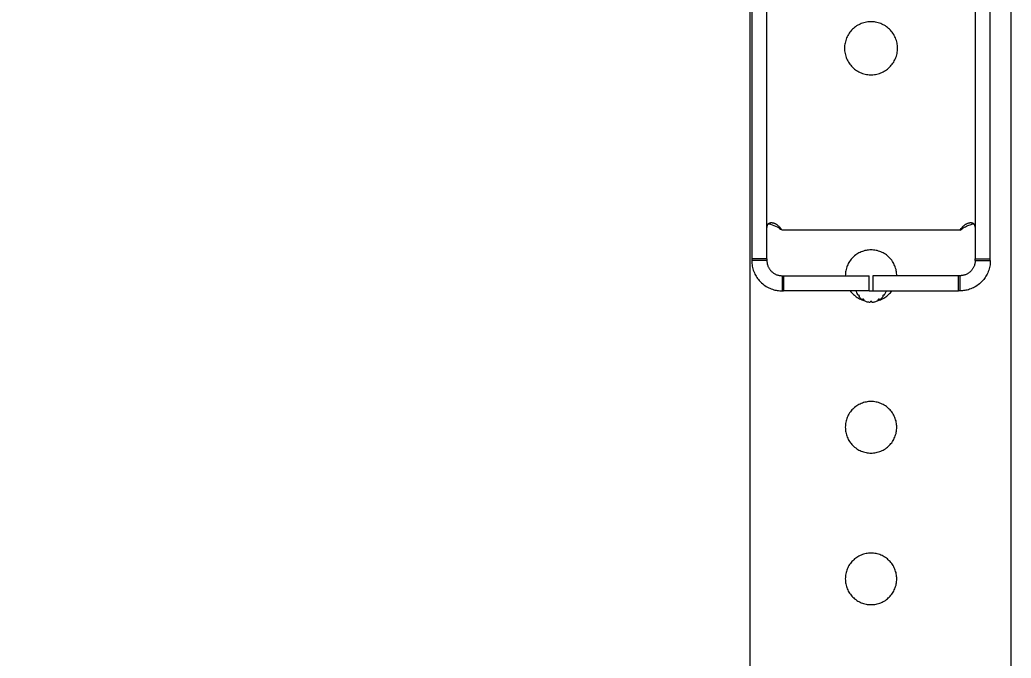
# Model space of a CAD drawing. Header units: millimetres. Extents: x -999 to 4635, y -962 to 3668.
# Drawn here: x 790.1 to 921, y 1614.5 to 1698.7 of the extents above; entities that cross this region are included whole.
import ezdxf

# ---------------------------------------------------------------- set-up
doc = ezdxf.new("R2010")
doc.units = ezdxf.units.MM
doc.layers.add('GORUNEN', color=7, linetype='Continuous', lineweight=9)
doc.layers.add('OLCU', color=4, linetype='Continuous', lineweight=9)
doc.styles.add('PI3D', font='arial.ttf')
doc.dimstyles.new('PF_MM', dxfattribs={"dimtxt": 40, "dimasz": 32, "dimexe": 24, "dimexo": 20, "dimgap": 14, "dimtad": 1, "dimdec": 1, "dimtxsty": 'PI3D', "dimcen": 2.5, "dimclrd": 4, "dimclre": 4, "dimclrt": 3, "dimazin": 3, "dimtfac": 1, "dimtmove": 0, "dimatfit": 3})

msp = doc.modelspace()

# ---------------------------------------------------------------- linework, layer by layer
at = {"layer": 'GORUNEN'}
for points in [[(886.5, 2515), (886.5, 35)], [(921, 330), (921, 2515)], [(921, 1485), (921, 1795)], [(886.75, 1763), (886.75, 1667.21)], [(888.75, 1667.21), (888.75, 1763)], [(916.25, 1763), (916.25, 1667.21)], [(918.25, 1667.21), (918.25, 1763)], [(906, 1695), (906, 1695.17), (905.98, 1695.35), (905.96, 1695.52), (905.93, 1695.69), (905.89, 1695.86), (905.85, 1696.03), (905.79, 1696.2), (905.73, 1696.36), (905.65, 1696.52), (905.57, 1696.67), (905.49, 1696.83), (905.39, 1696.97), (905.29, 1697.11), (905.18, 1697.25), (905.07, 1697.38), (904.94, 1697.51), (904.82, 1697.62), (904.68, 1697.74), (904.54, 1697.84), (904.4, 1697.94), (904.25, 1698.03), (904.1, 1698.11), (903.94, 1698.19), (903.78, 1698.26), (903.62, 1698.32), (903.45, 1698.37), (903.28, 1698.41), (903.11, 1698.45), (902.94, 1698.47), (902.76, 1698.49), (902.59, 1698.5), (902.41, 1698.5), (902.24, 1698.49), (902.07, 1698.47), (901.89, 1698.45), (901.72, 1698.41), (901.55, 1698.37), (901.39, 1698.32), (901.22, 1698.26), (901.06, 1698.19), (900.9, 1698.11), (900.75, 1698.03), (900.6, 1697.94), (900.46, 1697.84), (900.32, 1697.74), (900.19, 1697.62), (900.06, 1697.51), (899.94, 1697.38), (899.82, 1697.25), (899.71, 1697.11), (899.61, 1696.97), (899.51, 1696.83), (899.43, 1696.67), (899.35, 1696.52), (899.28, 1696.36), (899.21, 1696.2), (899.16, 1696.03), (899.11, 1695.86), (899.07, 1695.69), (899.04, 1695.52), (899.02, 1695.35), (899.01, 1695.17), (899, 1695)], [(899, 1695), (899.01, 1694.83), (899.02, 1694.65), (899.04, 1694.48), (899.07, 1694.31), (899.11, 1694.14), (899.16, 1693.97), (899.21, 1693.8), (899.28, 1693.64), (899.35, 1693.48), (899.43, 1693.33), (899.51, 1693.17), (899.61, 1693.03), (899.71, 1692.89), (899.82, 1692.75), (899.94, 1692.62), (900.06, 1692.49), (900.19, 1692.38), (900.32, 1692.26), (900.46, 1692.16), (900.6, 1692.06), (900.75, 1691.97), (900.9, 1691.89), (901.06, 1691.81), (901.22, 1691.74), (901.39, 1691.68), (901.55, 1691.63), (901.72, 1691.59), (901.89, 1691.55), (902.07, 1691.53), (902.24, 1691.51), (902.41, 1691.5), (902.59, 1691.5), (902.76, 1691.51), (902.94, 1691.53), (903.11, 1691.55), (903.28, 1691.59), (903.45, 1691.63), (903.62, 1691.68), (903.78, 1691.74), (903.94, 1691.81), (904.1, 1691.89), (904.25, 1691.97), (904.4, 1692.06), (904.54, 1692.16), (904.68, 1692.26), (904.82, 1692.38), (904.94, 1692.49), (905.07, 1692.62), (905.18, 1692.75), (905.29, 1692.89), (905.39, 1693.03), (905.49, 1693.17), (905.57, 1693.33), (905.65, 1693.48), (905.73, 1693.64), (905.79, 1693.8), (905.85, 1693.97), (905.89, 1694.14), (905.93, 1694.31), (905.96, 1694.48), (905.98, 1694.65), (906, 1694.83), (906, 1695)], [(888.75, 1671), (888.75, 1671.17), (888.76, 1671.3), (888.77, 1671.39), (888.78, 1671.47), (888.8, 1671.53), (888.81, 1671.58), (888.82, 1671.62), (888.84, 1671.66), (888.85, 1671.69), (888.86, 1671.72), (888.88, 1671.74), (888.89, 1671.77), (888.9, 1671.79), (888.92, 1671.81), (888.93, 1671.82), (888.94, 1671.84), (888.96, 1671.86), (888.97, 1671.87), (888.99, 1671.88), (889.01, 1671.9), (889.02, 1671.91), (889.04, 1671.92), (889.06, 1671.93), (889.08, 1671.94), (889.09, 1671.95), (889.11, 1671.96), (889.13, 1671.97), (889.15, 1671.97), (889.17, 1671.98), (889.2, 1671.99), (889.22, 1671.99), (889.24, 1671.99), (889.26, 1672), (889.29, 1672), (889.31, 1672), (889.32, 1672), (889.34, 1672)], [(888.96, 1671.86), (889.21, 1671.79), (889.46, 1671.71), (889.69, 1671.62), (889.89, 1671.53), (890.09, 1671.43), (890.27, 1671.34), (890.42, 1671.24), (890.57, 1671.14), (890.66, 1671.07), (890.75, 1671)], [(889.34, 1672), (889.37, 1672), (889.41, 1672), (889.45, 1671.99), (889.49, 1671.99), (889.53, 1671.98), (889.57, 1671.97), (889.61, 1671.96), (889.66, 1671.94), (889.7, 1671.93), (889.74, 1671.91), (889.79, 1671.89), (889.83, 1671.87), (889.88, 1671.85), (889.92, 1671.83), (889.97, 1671.8), (890.01, 1671.77), (890.06, 1671.74), (890.1, 1671.71), (890.15, 1671.68), (890.2, 1671.64), (890.26, 1671.59), (890.33, 1671.53), (890.39, 1671.46), (890.46, 1671.39), (890.52, 1671.32), (890.59, 1671.24), (890.65, 1671.16), (890.7, 1671.08), (890.75, 1671)], [(914.25, 1671), (914.32, 1671.11), (914.39, 1671.21), (914.47, 1671.31), (914.55, 1671.4), (914.63, 1671.48), (914.71, 1671.56), (914.79, 1671.63), (914.87, 1671.69), (914.93, 1671.74), (915, 1671.78), (915.07, 1671.82), (915.13, 1671.85), (915.2, 1671.88), (915.26, 1671.91), (915.32, 1671.94), (915.39, 1671.96), (915.44, 1671.97), (915.49, 1671.98), (915.54, 1671.99), (915.58, 1672), (915.62, 1672), (915.64, 1672), (915.67, 1672)], [(914.25, 1671), (914.38, 1671.1), (914.52, 1671.2), (914.66, 1671.29), (914.81, 1671.38), (914.96, 1671.46), (915.11, 1671.53), (915.27, 1671.6), (915.42, 1671.66), (915.58, 1671.72), (915.73, 1671.77), (915.89, 1671.82), (916.04, 1671.86)], [(915.67, 1672), (915.7, 1672), (915.73, 1672), (915.76, 1671.99), (915.79, 1671.99), (915.81, 1671.98), (915.84, 1671.98), (915.86, 1671.97), (915.88, 1671.96), (915.9, 1671.95), (915.92, 1671.95), (915.94, 1671.94), (915.96, 1671.93), (915.97, 1671.92), (915.99, 1671.9), (916.01, 1671.89), (916.02, 1671.88), (916.04, 1671.86), (916.05, 1671.85), (916.07, 1671.83), (916.08, 1671.82), (916.09, 1671.8), (916.1, 1671.78), (916.12, 1671.76), (916.13, 1671.74), (916.14, 1671.72), (916.15, 1671.7), (916.16, 1671.68), (916.17, 1671.65), (916.18, 1671.63), (916.18, 1671.61), (916.19, 1671.58), (916.2, 1671.54), (916.21, 1671.5), (916.22, 1671.46), (916.23, 1671.41), (916.24, 1671.35), (916.24, 1671.27), (916.25, 1671.19), (916.25, 1671.1), (916.25, 1671)], [(914.25, 1671), (890.75, 1671)], [(902.5, 1668.4), (902.33, 1668.4), (902.17, 1668.38), (902, 1668.36), (901.84, 1668.33), (901.68, 1668.3), (901.51, 1668.25), (901.36, 1668.2), (901.2, 1668.14), (901.05, 1668.07), (900.9, 1668), (900.75, 1667.92), (900.61, 1667.83), (900.48, 1667.73), (900.34, 1667.63), (900.22, 1667.52), (900.1, 1667.4), (899.98, 1667.28), (899.87, 1667.16), (899.77, 1667.03), (899.67, 1666.89), (899.58, 1666.75), (899.5, 1666.6), (899.43, 1666.45), (899.36, 1666.3), (899.3, 1666.15), (899.25, 1665.99), (899.2, 1665.83), (899.17, 1665.66), (899.14, 1665.5), (899.12, 1665.33), (899.11, 1665.17), (899.1, 1665)], [(905.9, 1665), (905.9, 1665.17), (905.88, 1665.33), (905.86, 1665.5), (905.84, 1665.66), (905.8, 1665.83), (905.75, 1665.99), (905.7, 1666.15), (905.64, 1666.3), (905.57, 1666.45), (905.5, 1666.6), (905.42, 1666.75), (905.33, 1666.89), (905.23, 1667.03), (905.13, 1667.16), (905.02, 1667.28), (904.91, 1667.4), (904.78, 1667.52), (904.66, 1667.63), (904.53, 1667.73), (904.39, 1667.83), (904.25, 1667.92), (904.1, 1668), (903.95, 1668.07), (903.8, 1668.14), (903.65, 1668.2), (903.49, 1668.25), (903.33, 1668.3), (903.16, 1668.33), (903, 1668.36), (902.83, 1668.38), (902.67, 1668.4), (902.5, 1668.4)], [(886.75, 1667.21), (886.75, 1667)], [(888.75, 1667.21), (886.75, 1667.21)], [(886.75, 1667), (886.76, 1666.82), (886.77, 1666.62), (886.79, 1666.43), (886.82, 1666.26), (886.86, 1666.08), (886.91, 1665.9), (886.96, 1665.71), (887.03, 1665.53), (887.1, 1665.36), (887.17, 1665.21), (887.25, 1665.06), (887.33, 1664.92), (887.42, 1664.78), (887.52, 1664.64), (887.63, 1664.5), (887.73, 1664.37), (887.83, 1664.27), (887.92, 1664.17)], [(888.75, 1667), (886.75, 1667)], [(888.75, 1667.21), (888.75, 1667)], [(888.75, 1667), (888.75, 1666.91), (888.76, 1666.81), (888.77, 1666.72), (888.79, 1666.63), (888.81, 1666.54), (888.83, 1666.45), (888.86, 1666.36), (888.89, 1666.26), (888.93, 1666.18), (888.96, 1666.11), (889, 1666.03), (889.04, 1665.96), (889.09, 1665.89), (889.14, 1665.82), (889.19, 1665.75), (889.24, 1665.69), (889.29, 1665.64), (889.34, 1665.59)], [(916.25, 1667), (916.25, 1666.91), (916.24, 1666.81), (916.23, 1666.72), (916.22, 1666.63), (916.2, 1666.54), (916.17, 1666.45), (916.14, 1666.36), (916.11, 1666.26), (916.08, 1666.18), (916.04, 1666.11), (916, 1666.03), (915.96, 1665.96), (915.91, 1665.89), (915.87, 1665.82), (915.81, 1665.75), (915.76, 1665.69), (915.71, 1665.64), (915.67, 1665.59)], [(916.25, 1667.21), (918.25, 1667.21)], [(916.25, 1667), (916.25, 1667.21)], [(916.25, 1667), (918.25, 1667)], [(918.25, 1667), (918.25, 1666.82), (918.23, 1666.62), (918.21, 1666.43), (918.18, 1666.26), (918.14, 1666.08), (918.1, 1665.9), (918.04, 1665.71), (917.97, 1665.53), (917.9, 1665.36), (917.83, 1665.21), (917.75, 1665.06), (917.67, 1664.92), (917.58, 1664.78), (917.48, 1664.64), (917.38, 1664.5), (917.27, 1664.37), (917.18, 1664.27), (917.08, 1664.17)], [(918.25, 1667), (918.25, 1667.21)], [(889.34, 1665.59), (889.41, 1665.52), (889.48, 1665.46), (889.55, 1665.4), (889.63, 1665.35), (889.71, 1665.29), (889.79, 1665.25), (889.87, 1665.21), (889.95, 1665.17), (890.03, 1665.13), (890.12, 1665.1), (890.2, 1665.08), (890.28, 1665.06), (890.36, 1665.04), (890.44, 1665.02), (890.52, 1665.01), (890.59, 1665.01), (890.67, 1665), (890.71, 1665), (890.75, 1665)], [(890.75, 1665), (890.96, 1665)], [(890.75, 1665), (890.75, 1663)], [(890.96, 1665), (902.25, 1665)], [(890.96, 1665), (890.96, 1663)], [(902.25, 1663), (902.25, 1665)], [(902.75, 1665), (902.75, 1663)], [(914.04, 1665), (902.75, 1665)], [(914.04, 1663), (914.04, 1665)], [(914.25, 1665), (914.04, 1665)], [(915.67, 1665.59), (915.6, 1665.52), (915.53, 1665.46), (915.45, 1665.4), (915.37, 1665.35), (915.3, 1665.29), (915.22, 1665.25), (915.13, 1665.21), (915.05, 1665.17), (914.97, 1665.13), (914.89, 1665.1), (914.8, 1665.08), (914.72, 1665.06), (914.64, 1665.04), (914.56, 1665.02), (914.48, 1665.01), (914.41, 1665.01), (914.34, 1665), (914.29, 1665), (914.25, 1665)], [(914.25, 1663), (914.25, 1665)], [(887.92, 1664.17), (888.06, 1664.04), (888.2, 1663.92), (888.35, 1663.8), (888.5, 1663.69), (888.66, 1663.59), (888.82, 1663.5), (888.99, 1663.41), (889.15, 1663.33), (889.32, 1663.27), (889.48, 1663.21), (889.65, 1663.15), (889.81, 1663.11), (889.98, 1663.08), (890.13, 1663.05), (890.29, 1663.03), (890.44, 1663.01), (890.58, 1663), (890.67, 1663), (890.75, 1663)], [(917.08, 1664.17), (916.94, 1664.04), (916.8, 1663.92), (916.65, 1663.8), (916.5, 1663.69), (916.34, 1663.59), (916.18, 1663.5), (916.02, 1663.41), (915.85, 1663.33), (915.69, 1663.27), (915.52, 1663.21), (915.35, 1663.15), (915.19, 1663.11), (915.03, 1663.08), (914.87, 1663.05), (914.71, 1663.03), (914.56, 1663.01), (914.42, 1663), (914.34, 1663), (914.25, 1663)], [(890.75, 1663), (890.96, 1663)], [(902.25, 1663), (890.96, 1663)], [(899.75, 1663), (899.85, 1662.87), (899.95, 1662.75), (900.06, 1662.63), (900.18, 1662.52), (900.3, 1662.41), (900.43, 1662.31), (900.56, 1662.21), (900.69, 1662.12), (900.83, 1662.04), (900.97, 1661.96), (901.12, 1661.89), (901.27, 1661.83), (901.42, 1661.78), (901.58, 1661.73)], [(900.5, 1663), (900.53, 1662.91), (900.57, 1662.81), (900.6, 1662.72), (900.65, 1662.63), (900.69, 1662.55), (900.74, 1662.48), (900.78, 1662.41)], [(900.92, 1662.23), (900.92, 1662.23), (900.93, 1662.23), (900.93, 1662.24), (900.94, 1662.24), (900.94, 1662.25), (900.94, 1662.25), (900.95, 1662.25), (900.95, 1662.26), (900.95, 1662.26), (900.95, 1662.27), (900.96, 1662.27), (900.96, 1662.28), (900.96, 1662.28), (900.96, 1662.29), (900.96, 1662.29), (900.96, 1662.3), (900.96, 1662.3), (900.96, 1662.31), (900.96, 1662.32), (900.96, 1662.32), (900.96, 1662.33), (900.96, 1662.33), (900.96, 1662.34), (900.96, 1662.34), (900.96, 1662.35), (900.96, 1662.35), (900.96, 1662.36), (900.95, 1662.36), (900.95, 1662.37), (900.95, 1662.37), (900.95, 1662.38), (900.94, 1662.38), (900.94, 1662.39), (900.94, 1662.39), (900.93, 1662.39), (900.93, 1662.4), (900.92, 1662.4), (900.92, 1662.4), (900.92, 1662.41), (900.91, 1662.41), (900.91, 1662.41), (900.9, 1662.42), (900.9, 1662.42), (900.89, 1662.42), (900.89, 1662.42), (900.88, 1662.42), (900.88, 1662.43), (900.87, 1662.43), (900.87, 1662.43), (900.86, 1662.43), (900.86, 1662.43), (900.85, 1662.43), (900.85, 1662.43), (900.84, 1662.43), (900.83, 1662.43), (900.83, 1662.43), (900.82, 1662.43), (900.82, 1662.43), (900.81, 1662.42), (900.81, 1662.42), (900.8, 1662.42), (900.8, 1662.42), (900.79, 1662.42), (900.79, 1662.41), (900.78, 1662.41), (900.78, 1662.41)], [(900.92, 1662.23), (900.99, 1662.15), (901.06, 1662.08), (901.13, 1662.01), (901.21, 1661.95), (901.29, 1661.89), (901.37, 1661.83)], [(902.25, 1663), (902.75, 1663)], [(902.75, 1663), (914.04, 1663)], [(903.43, 1661.73), (903.58, 1661.78), (903.73, 1661.83), (903.88, 1661.89), (904.03, 1661.96), (904.17, 1662.04), (904.31, 1662.12), (904.44, 1662.21), (904.58, 1662.31), (904.7, 1662.41), (904.82, 1662.52), (904.94, 1662.63), (905.05, 1662.75), (905.15, 1662.87), (905.25, 1663)], [(903.63, 1661.83), (903.71, 1661.89), (903.79, 1661.95), (903.87, 1662.01), (903.94, 1662.08), (904.01, 1662.15), (904.08, 1662.23)], [(904.22, 1662.41), (904.22, 1662.41), (904.21, 1662.41), (904.21, 1662.42), (904.2, 1662.42), (904.2, 1662.42), (904.19, 1662.42), (904.19, 1662.43), (904.18, 1662.43), (904.18, 1662.43), (904.17, 1662.43), (904.17, 1662.43), (904.16, 1662.43), (904.16, 1662.43), (904.15, 1662.43), (904.15, 1662.43), (904.14, 1662.43), (904.13, 1662.43), (904.13, 1662.43), (904.12, 1662.43), (904.12, 1662.42), (904.11, 1662.42), (904.11, 1662.42), (904.1, 1662.42), (904.1, 1662.42), (904.09, 1662.41), (904.09, 1662.41), (904.09, 1662.41), (904.08, 1662.4), (904.08, 1662.4), (904.07, 1662.4), (904.07, 1662.39), (904.07, 1662.39), (904.06, 1662.38), (904.06, 1662.38), (904.06, 1662.38), (904.05, 1662.37), (904.05, 1662.37), (904.05, 1662.36), (904.05, 1662.36), (904.05, 1662.35), (904.04, 1662.35), (904.04, 1662.34), (904.04, 1662.34), (904.04, 1662.33), (904.04, 1662.33), (904.04, 1662.32), (904.04, 1662.31), (904.04, 1662.31), (904.04, 1662.3), (904.04, 1662.3), (904.04, 1662.29), (904.04, 1662.29), (904.04, 1662.28), (904.05, 1662.28), (904.05, 1662.27), (904.05, 1662.27), (904.05, 1662.26), (904.05, 1662.26), (904.06, 1662.25), (904.06, 1662.25), (904.06, 1662.24), (904.07, 1662.24), (904.07, 1662.24), (904.07, 1662.23), (904.08, 1662.23), (904.08, 1662.23)], [(904.22, 1662.41), (904.28, 1662.49), (904.32, 1662.58), (904.37, 1662.66), (904.41, 1662.75), (904.45, 1662.84), (904.48, 1662.92), (904.5, 1663)], [(914.25, 1663), (914.04, 1663)], [(901.57, 1661.72), (901.57, 1661.72), (901.58, 1661.73), (901.58, 1661.73), (901.58, 1661.74), (901.58, 1661.74), (901.58, 1661.75), (901.58, 1661.75), (901.59, 1661.76), (901.59, 1661.76), (901.59, 1661.77), (901.59, 1661.78), (901.59, 1661.78), (901.59, 1661.79), (901.58, 1661.79), (901.58, 1661.8), (901.58, 1661.8), (901.58, 1661.81), (901.58, 1661.81), (901.58, 1661.82), (901.57, 1661.82), (901.57, 1661.83), (901.57, 1661.83), (901.57, 1661.84), (901.56, 1661.84), (901.56, 1661.84), (901.56, 1661.85), (901.55, 1661.85), (901.55, 1661.86), (901.55, 1661.86), (901.54, 1661.86), (901.54, 1661.87), (901.53, 1661.87), (901.53, 1661.87), (901.52, 1661.88), (901.52, 1661.88), (901.51, 1661.88), (901.51, 1661.88), (901.5, 1661.88), (901.5, 1661.88), (901.49, 1661.89), (901.49, 1661.89), (901.48, 1661.89), (901.48, 1661.89), (901.47, 1661.89), (901.47, 1661.89), (901.46, 1661.89), (901.45, 1661.89), (901.45, 1661.89), (901.44, 1661.88), (901.44, 1661.88), (901.43, 1661.88), (901.43, 1661.88), (901.42, 1661.88), (901.42, 1661.87), (901.41, 1661.87), (901.41, 1661.87), (901.41, 1661.87), (901.4, 1661.86), (901.4, 1661.86), (901.39, 1661.86), (901.39, 1661.85), (901.39, 1661.85), (901.38, 1661.84), (901.38, 1661.84), (901.38, 1661.84), (901.37, 1661.83)], [(901.57, 1661.72), (901.67, 1661.67), (901.76, 1661.64), (901.86, 1661.6), (901.96, 1661.57), (902.06, 1661.55), (902.16, 1661.53), (902.26, 1661.51), (902.32, 1661.51), (902.39, 1661.5)], [(902.62, 1661.5), (902.62, 1661.51), (902.62, 1661.51), (902.61, 1661.52), (902.61, 1661.52), (902.61, 1661.53), (902.61, 1661.53), (902.61, 1661.54), (902.61, 1661.55), (902.6, 1661.55), (902.6, 1661.55), (902.6, 1661.56), (902.6, 1661.56), (902.59, 1661.57), (902.59, 1661.57), (902.59, 1661.58), (902.58, 1661.58), (902.58, 1661.58), (902.58, 1661.59), (902.57, 1661.59), (902.57, 1661.59), (902.56, 1661.6), (902.56, 1661.6), (902.55, 1661.6), (902.55, 1661.61), (902.54, 1661.61), (902.54, 1661.61), (902.53, 1661.61), (902.53, 1661.61), (902.52, 1661.61), (902.52, 1661.61), (902.51, 1661.61), (902.51, 1661.61), (902.5, 1661.61), (902.5, 1661.61), (902.49, 1661.61), (902.48, 1661.61), (902.48, 1661.61), (902.47, 1661.61), (902.47, 1661.61), (902.46, 1661.61), (902.46, 1661.61), (902.45, 1661.6), (902.45, 1661.6), (902.44, 1661.6), (902.44, 1661.6), (902.44, 1661.59), (902.43, 1661.59), (902.43, 1661.59), (902.42, 1661.58), (902.42, 1661.58), (902.42, 1661.58), (902.41, 1661.57), (902.41, 1661.57), (902.41, 1661.56), (902.4, 1661.56), (902.4, 1661.55), (902.4, 1661.55), (902.4, 1661.54), (902.39, 1661.54), (902.39, 1661.53), (902.39, 1661.53), (902.39, 1661.52), (902.39, 1661.52), (902.39, 1661.51), (902.39, 1661.51), (902.39, 1661.5)], [(902.45, 1661.6), (902.5, 1661.6)], [(902.5, 1661.6), (902.56, 1661.6)], [(902.62, 1661.5), (902.72, 1661.51), (902.82, 1661.52), (902.92, 1661.54), (903.02, 1661.57), (903.12, 1661.59), (903.22, 1661.63), (903.31, 1661.67), (903.37, 1661.69), (903.43, 1661.72)], [(903.63, 1661.83), (903.63, 1661.84), (903.62, 1661.84), (903.62, 1661.85), (903.62, 1661.85), (903.61, 1661.85), (903.61, 1661.86), (903.61, 1661.86), (903.6, 1661.86), (903.6, 1661.87), (903.59, 1661.87), (903.59, 1661.87), (903.58, 1661.88), (903.58, 1661.88), (903.57, 1661.88), (903.57, 1661.88), (903.56, 1661.88), (903.56, 1661.88), (903.55, 1661.89), (903.55, 1661.89), (903.54, 1661.89), (903.54, 1661.89), (903.53, 1661.89), (903.53, 1661.89), (903.52, 1661.89), (903.51, 1661.89), (903.51, 1661.89), (903.5, 1661.88), (903.5, 1661.88), (903.49, 1661.88), (903.49, 1661.88), (903.48, 1661.88), (903.48, 1661.87), (903.47, 1661.87), (903.47, 1661.87), (903.46, 1661.87), (903.46, 1661.86), (903.46, 1661.86), (903.45, 1661.86), (903.45, 1661.85), (903.44, 1661.85), (903.44, 1661.84), (903.44, 1661.84), (903.44, 1661.84), (903.43, 1661.83), (903.43, 1661.83), (903.43, 1661.82), (903.43, 1661.82), (903.42, 1661.81), (903.42, 1661.81), (903.42, 1661.8), (903.42, 1661.8), (903.42, 1661.79), (903.42, 1661.79), (903.42, 1661.78), (903.42, 1661.77), (903.42, 1661.77), (903.42, 1661.76), (903.42, 1661.76), (903.42, 1661.75), (903.42, 1661.75), (903.42, 1661.74), (903.42, 1661.74), (903.42, 1661.73), (903.43, 1661.73), (903.43, 1661.72), (903.43, 1661.72)], [(902.5, 1648.4), (902.33, 1648.4), (902.17, 1648.38), (902, 1648.36), (901.84, 1648.33), (901.68, 1648.3), (901.51, 1648.25), (901.36, 1648.2), (901.2, 1648.14), (901.05, 1648.07), (900.9, 1648), (900.75, 1647.92), (900.61, 1647.83), (900.48, 1647.73), (900.34, 1647.63), (900.22, 1647.52), (900.1, 1647.4), (899.98, 1647.28), (899.87, 1647.16), (899.77, 1647.03), (899.67, 1646.89), (899.58, 1646.75), (899.5, 1646.6), (899.43, 1646.45), (899.36, 1646.3), (899.3, 1646.15), (899.25, 1645.99), (899.2, 1645.83), (899.17, 1645.66), (899.14, 1645.5), (899.12, 1645.33), (899.11, 1645.17), (899.1, 1645)], [(905.9, 1645), (905.9, 1645.17), (905.88, 1645.33), (905.86, 1645.5), (905.84, 1645.66), (905.8, 1645.83), (905.75, 1645.99), (905.7, 1646.15), (905.64, 1646.3), (905.57, 1646.45), (905.5, 1646.6), (905.42, 1646.75), (905.33, 1646.89), (905.23, 1647.03), (905.13, 1647.16), (905.02, 1647.28), (904.91, 1647.4), (904.78, 1647.52), (904.66, 1647.63), (904.53, 1647.73), (904.39, 1647.83), (904.25, 1647.92), (904.1, 1648), (903.95, 1648.07), (903.8, 1648.14), (903.65, 1648.2), (903.49, 1648.25), (903.33, 1648.3), (903.16, 1648.33), (903, 1648.36), (902.83, 1648.38), (902.67, 1648.4), (902.5, 1648.4)], [(899.1, 1645), (899.11, 1644.83), (899.12, 1644.67), (899.14, 1644.5), (899.17, 1644.34), (899.2, 1644.17), (899.25, 1644.01), (899.3, 1643.85), (899.36, 1643.7), (899.43, 1643.55), (899.5, 1643.4), (899.58, 1643.25), (899.67, 1643.11), (899.77, 1642.97), (899.87, 1642.84), (899.98, 1642.72), (900.1, 1642.6), (900.22, 1642.48), (900.34, 1642.37), (900.48, 1642.27), (900.61, 1642.17), (900.75, 1642.08), (900.9, 1642), (901.05, 1641.93), (901.2, 1641.86), (901.36, 1641.8), (901.51, 1641.75), (901.68, 1641.7), (901.84, 1641.67), (902, 1641.64), (902.17, 1641.62), (902.33, 1641.6), (902.5, 1641.6)], [(902.5, 1641.6), (902.67, 1641.6), (902.83, 1641.62), (903, 1641.64), (903.16, 1641.67), (903.33, 1641.7), (903.49, 1641.75), (903.65, 1641.8), (903.8, 1641.86), (903.95, 1641.93), (904.1, 1642), (904.25, 1642.08), (904.39, 1642.17), (904.53, 1642.27), (904.66, 1642.37), (904.78, 1642.48), (904.91, 1642.6), (905.02, 1642.72), (905.13, 1642.84), (905.23, 1642.97), (905.33, 1643.11), (905.42, 1643.25), (905.5, 1643.4), (905.57, 1643.55), (905.64, 1643.7), (905.7, 1643.85), (905.75, 1644.01), (905.8, 1644.17), (905.84, 1644.34), (905.86, 1644.5), (905.88, 1644.67), (905.9, 1644.83), (905.9, 1645)], [(902.5, 1628.4), (902.33, 1628.4), (902.17, 1628.38), (902, 1628.36), (901.84, 1628.33), (901.68, 1628.3), (901.51, 1628.25), (901.36, 1628.2), (901.2, 1628.14), (901.05, 1628.07), (900.9, 1628), (900.75, 1627.92), (900.61, 1627.83), (900.48, 1627.73), (900.34, 1627.63), (900.22, 1627.52), (900.1, 1627.4), (899.98, 1627.28), (899.87, 1627.16), (899.77, 1627.03), (899.67, 1626.89), (899.58, 1626.75), (899.5, 1626.6), (899.43, 1626.45), (899.36, 1626.3), (899.3, 1626.15), (899.25, 1625.99), (899.2, 1625.83), (899.17, 1625.66), (899.14, 1625.5), (899.12, 1625.33), (899.11, 1625.17), (899.1, 1625)], [(905.9, 1625), (905.9, 1625.17), (905.88, 1625.33), (905.86, 1625.5), (905.84, 1625.66), (905.8, 1625.83), (905.75, 1625.99), (905.7, 1626.15), (905.64, 1626.3), (905.57, 1626.45), (905.5, 1626.6), (905.42, 1626.75), (905.33, 1626.89), (905.23, 1627.03), (905.13, 1627.16), (905.02, 1627.28), (904.91, 1627.4), (904.78, 1627.52), (904.66, 1627.63), (904.53, 1627.73), (904.39, 1627.83), (904.25, 1627.92), (904.1, 1628), (903.95, 1628.07), (903.8, 1628.14), (903.65, 1628.2), (903.49, 1628.25), (903.33, 1628.3), (903.16, 1628.33), (903, 1628.36), (902.83, 1628.38), (902.67, 1628.4), (902.5, 1628.4)], [(899.1, 1625), (899.11, 1624.83), (899.12, 1624.67), (899.14, 1624.5), (899.17, 1624.34), (899.2, 1624.17), (899.25, 1624.01), (899.3, 1623.85), (899.36, 1623.7), (899.43, 1623.55), (899.5, 1623.4), (899.58, 1623.25), (899.67, 1623.11), (899.77, 1622.97), (899.87, 1622.84), (899.98, 1622.72), (900.1, 1622.6), (900.22, 1622.48), (900.34, 1622.37), (900.48, 1622.27), (900.61, 1622.17), (900.75, 1622.08), (900.9, 1622), (901.05, 1621.93), (901.2, 1621.86), (901.36, 1621.8), (901.51, 1621.75), (901.68, 1621.7), (901.84, 1621.67), (902, 1621.64), (902.17, 1621.62), (902.33, 1621.6), (902.5, 1621.6)], [(902.5, 1621.6), (902.67, 1621.6), (902.83, 1621.62), (903, 1621.64), (903.16, 1621.67), (903.33, 1621.7), (903.49, 1621.75), (903.65, 1621.8), (903.8, 1621.86), (903.95, 1621.93), (904.1, 1622), (904.25, 1622.08), (904.39, 1622.17), (904.53, 1622.27), (904.66, 1622.37), (904.78, 1622.48), (904.91, 1622.6), (905.02, 1622.72), (905.13, 1622.84), (905.23, 1622.97), (905.33, 1623.11), (905.42, 1623.25), (905.5, 1623.4), (905.57, 1623.55), (905.64, 1623.7), (905.7, 1623.85), (905.75, 1624.01), (905.8, 1624.17), (905.84, 1624.34), (905.86, 1624.5), (905.88, 1624.67), (905.9, 1624.83), (905.9, 1625)]]:
    msp.add_lwpolyline(points, dxfattribs=at)

# ---------------------------------------------------------------- dimensions: what is measured, and where the dimension line sits
at = {"layer": 'OLCU'}
msp.add_linear_dim(base=(719.51, 0), p1=(879.51, 0), p2=(879.51, 3067.12), angle=90, dimstyle='PF_MM', dxfattribs=at).render()

doc.saveas('drawing.dxf')
